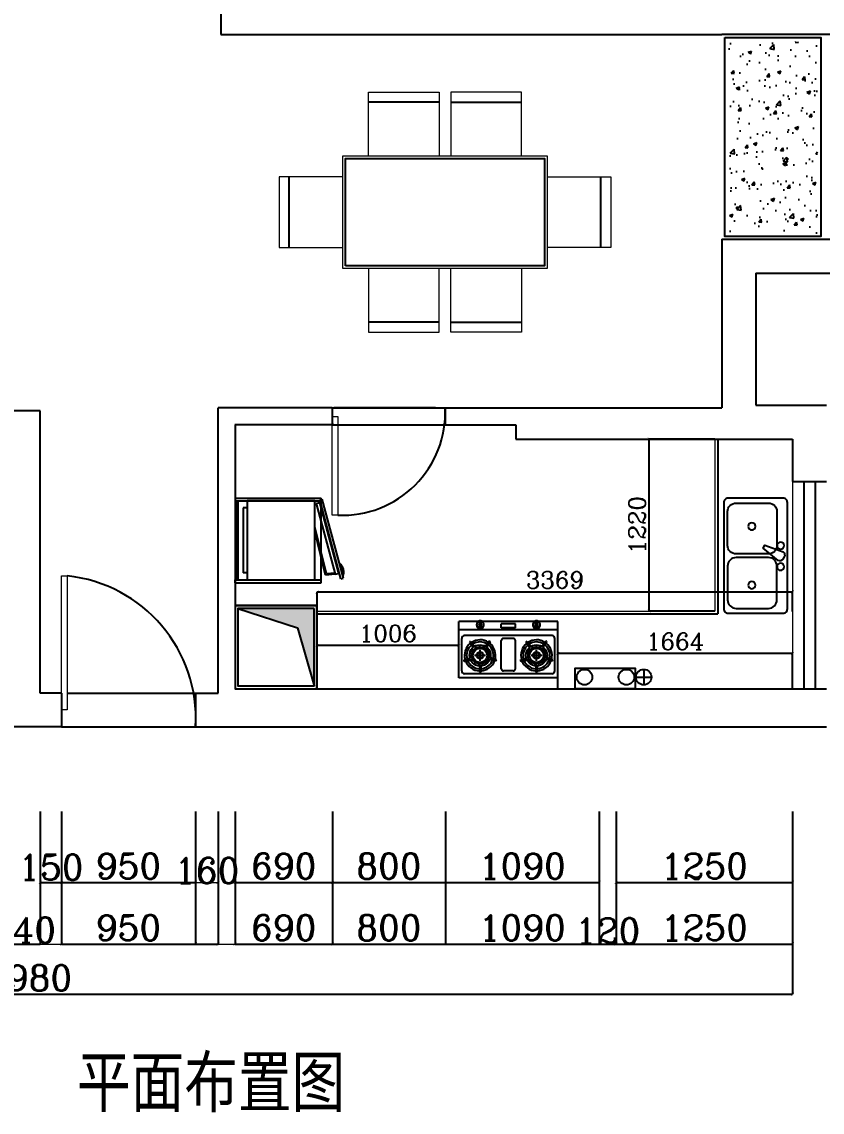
# Model space of a CAD drawing. Header units: millimetres. Extents: x 450898 to 739469, y -912654 to -458543.
# Drawn here: x 461339 to 467010, y -877103 to -869376 of the extents above; entities that cross this region are included whole.
import ezdxf

# ---------------------------------------------------------------- set-up
doc = ezdxf.new("R2010")
doc.units = ezdxf.units.MM
doc.header["$MEASUREMENT"] = 0
doc.header["$PDMODE"] = 3
doc.layers.get('0').update_dxf_attribs({"linetype": 'CONTINUOUS'})
doc.layers.get('DEFPOINTS').update_dxf_attribs({"linetype": 'CONTINUOUS'})
for name, color, linetype in [('TOP', 7, 'CONTINUOUS'), ('txt', 7, 'CONTINUOUS'), ('内轮廓', 7, 'CONTINUOUS'), ('墙线', 5, 'CONTINUOUS'), ('家俱外轮廓', 4, 'CONTINUOUS'), ('家具', 7, 'CONTINUOUS'), ('辅助线', 8, 'CONTINUOUS'), ('配景', 3, 'CONTINUOUS')]:
    doc.layers.add(name, color=color, linetype=linetype)
doc.layers.add('填充', color=250, linetype='CONTINUOUS', lineweight=25)
doc.layers.add('门窗', color=4, linetype='CONTINUOUS', lineweight=13)
doc.styles.get("Standard").update_dxf_attribs({"font": 'complex.shx', "bigfont": 'hzxy.shx'})
doc.dimstyles.new('LMDIM40', dxfattribs={"dimtxt": 80, "dimasz": 20, "dimexe": 0, "dimexo": 0, "dimgap": 25, "dimtad": 1, "dimdec": 0, "dimzin": 0, "dimdsep": 46, "dimtxsty": 'Standard', "dimblk1": 'DOT', "dimblk2": 'DOT', "dimsah": 1, "dimcen": 0, "dimclrd": 2, "dimclre": 2, "dimclrt": 2, "dimadec": 0, "dimazin": 0, "dimtfac": 1, "dimtdec": 0, "dimtmove": 2, "dimatfit": 3, "dimldrblk": 'DOT', "dimfxl": 0, "dimtolj": 1, "dimtzin": 0, "dimarcsym": 0})

# ---------------------------------------------------------------- blocks, each defined once
blk = doc.blocks.new('_ArchTick')
at = {"color": 0, "linetype": 'ByBlock', "const_width": 0.15}
blk.add_lwpolyline([(-0.5, -0.5), (0.5, 0.5)], dxfattribs=at)
blk = doc.blocks.new('*D448')
at = {"layer": 'DEFPOINTS', "color": 0}
for p in [(461470.2, -874971), (461620.2, -874971), (461620.2, -875474.2)]:
    blk.add_point(p, dxfattribs=at)
at = {"layer": '门窗', "color": 2, "lineweight": -2}
for p, q in [((461470.2, -874971), (461470.2, -875474.2)), ((461620.2, -874971), (461620.2, -875474.2)), ((461470.2, -875474.2), (461620.2, -875474.2))]:
    blk.add_line(p, q, dxfattribs=at)
at = {"layer": '门窗', "color": 2, "lineweight": -2, "xscale": 20, "yscale": 20, "zscale": 20, "rotation": 180}
blk.add_blockref('_ArchTick', (461470.2, -875474.2), dxfattribs=at)
at = {"layer": '门窗', "color": 2, "lineweight": -2, "xscale": 20, "yscale": 20, "zscale": 20}
blk.add_blockref('_ArchTick', (461620.2, -875474.2), dxfattribs=at)
at = {"layer": '门窗', "color": 2, "insert": (461545.2, -875367.3), "char_height": 180, "attachment_point": 5}
blk.add_mtext('\\A1;150', dxfattribs=at)
blk = doc.blocks.new('_DOT')
at = {"color": 0, "linetype": 'ByBlock'}
blk.add_line((-0.5, 0), (-1, 0), dxfattribs=at)
at = {"color": 0, "linetype": 'ByBlock', "const_width": 0.5}
blk.add_lwpolyline([(-0.25, 0, 1), (0.25, 0, 1)], format="xyb", close=True, dxfattribs=at)
blk = doc.blocks.new('DOT')
at = {"color": 0, "linetype": 'ByBlock'}
blk.add_line((-0.35, 0), (-1, 0), dxfattribs=at)
at = {"color": 0, "linetype": 'ByBlock', "const_width": 0.35}
blk.add_lwpolyline([(-0.175, 0, 1), (0.175, 0, 1)], format="xyb", close=True, dxfattribs=at)
blk = doc.blocks.new('*D449')
at = {"layer": 'DEFPOINTS', "color": 0}
for p in [(461620.2, -874971), (462570.2, -874971), (462570.2, -875474.2)]:
    blk.add_point(p, dxfattribs=at)
at = {"layer": '门窗', "color": 2, "lineweight": -2}
for p, q in [((461620.2, -874971), (461620.2, -875474.2)), ((462570.2, -874971), (462570.2, -875474.2)), ((461620.2, -875474.2), (462570.2, -875474.2))]:
    blk.add_line(p, q, dxfattribs=at)
at = {"layer": '门窗', "color": 2, "lineweight": -2, "xscale": 20, "yscale": 20, "zscale": 20, "rotation": 180}
blk.add_blockref('_ArchTick', (461620.2, -875474.2), dxfattribs=at)
at = {"layer": '门窗', "color": 2, "lineweight": -2, "xscale": 20, "yscale": 20, "zscale": 20}
blk.add_blockref('_ArchTick', (462570.2, -875474.2), dxfattribs=at)
at = {"layer": '门窗', "color": 2, "insert": (462095.2, -875359.2), "char_height": 180, "attachment_point": 5}
blk.add_mtext('\\A1;950', dxfattribs=at)
blk = doc.blocks.new('*D450')
at = {"layer": 'DEFPOINTS', "color": 0}
for p in [(462850.2, -874971), (463540.2, -874971), (463540.2, -875474.2)]:
    blk.add_point(p, dxfattribs=at)
at = {"layer": '门窗', "color": 2, "lineweight": -2}
for p, q in [((462850.2, -874971), (462850.2, -875474.2)), ((463540.2, -874971), (463540.2, -875474.2)), ((462850.2, -875474.2), (463540.2, -875474.2))]:
    blk.add_line(p, q, dxfattribs=at)
at = {"layer": '门窗', "color": 2, "lineweight": -2, "xscale": 20, "yscale": 20, "zscale": 20, "rotation": 180}
blk.add_blockref('_ArchTick', (462850.2, -875474.2), dxfattribs=at)
at = {"layer": '门窗', "color": 2, "lineweight": -2, "xscale": 20, "yscale": 20, "zscale": 20}
blk.add_blockref('_ArchTick', (463540.2, -875474.2), dxfattribs=at)
at = {"layer": '门窗', "color": 2, "insert": (463195.2, -875359.2), "char_height": 180, "attachment_point": 5}
blk.add_mtext('\\A1;690', dxfattribs=at)
blk = doc.blocks.new('*D451')
at = {"layer": 'DEFPOINTS', "color": 0}
for p in [(463540.2, -874971), (464340.2, -874971), (464340.2, -875474.2)]:
    blk.add_point(p, dxfattribs=at)
at = {"layer": '门窗', "color": 2, "lineweight": -2}
for p, q in [((463540.2, -874971), (463540.2, -875474.2)), ((464340.2, -874971), (464340.2, -875474.2)), ((463540.2, -875474.2), (464340.2, -875474.2))]:
    blk.add_line(p, q, dxfattribs=at)
at = {"layer": '门窗', "color": 2, "lineweight": -2, "xscale": 20, "yscale": 20, "zscale": 20, "rotation": 180}
blk.add_blockref('_ArchTick', (463540.2, -875474.2), dxfattribs=at)
at = {"layer": '门窗', "color": 2, "lineweight": -2, "xscale": 20, "yscale": 20, "zscale": 20}
blk.add_blockref('_ArchTick', (464340.2, -875474.2), dxfattribs=at)
at = {"layer": '门窗', "color": 2, "insert": (463940.2, -875359.2), "char_height": 180, "attachment_point": 5}
blk.add_mtext('\\A1;800', dxfattribs=at)
blk = doc.blocks.new('*D452')
at = {"layer": 'DEFPOINTS', "color": 0}
for p in [(464340.2, -874971), (465430.2, -874971), (465430.2, -875474.2)]:
    blk.add_point(p, dxfattribs=at)
at = {"layer": '门窗', "color": 2, "lineweight": -2}
for p, q in [((464340.2, -874971), (464340.2, -875474.2)), ((465430.2, -874971), (465430.2, -875474.2)), ((464340.2, -875474.2), (465430.2, -875474.2))]:
    blk.add_line(p, q, dxfattribs=at)
at = {"layer": '门窗', "color": 2, "lineweight": -2, "xscale": 20, "yscale": 20, "zscale": 20, "rotation": 180}
blk.add_blockref('_ArchTick', (464340.2, -875474.2), dxfattribs=at)
at = {"layer": '门窗', "color": 2, "lineweight": -2, "xscale": 20, "yscale": 20, "zscale": 20}
blk.add_blockref('_ArchTick', (465430.2, -875474.2), dxfattribs=at)
at = {"layer": '门窗', "color": 2, "insert": (464885.2, -875359.2), "char_height": 180, "attachment_point": 5}
blk.add_mtext('\\A1;1090', dxfattribs=at)
blk = doc.blocks.new('*D453')
at = {"layer": 'DEFPOINTS', "color": 0}
for p in [(465550.2, -874971), (466800.2, -874971), (466800.2, -875474.2)]:
    blk.add_point(p, dxfattribs=at)
at = {"layer": '门窗', "color": 2, "lineweight": -2}
for p, q in [((465550.2, -874971), (465550.2, -875474.2)), ((466800.2, -874971), (466800.2, -875474.2)), ((465550.2, -875474.2), (466800.2, -875474.2))]:
    blk.add_line(p, q, dxfattribs=at)
at = {"layer": '门窗', "color": 2, "lineweight": -2, "xscale": 20, "yscale": 20, "zscale": 20, "rotation": 180}
blk.add_blockref('_ArchTick', (465550.2, -875474.2), dxfattribs=at)
at = {"layer": '门窗', "color": 2, "lineweight": -2, "xscale": 20, "yscale": 20, "zscale": 20}
blk.add_blockref('_ArchTick', (466800.2, -875474.2), dxfattribs=at)
at = {"layer": '门窗', "color": 2, "insert": (466175.2, -875359.2), "char_height": 180, "attachment_point": 5}
blk.add_mtext('\\A1;1250', dxfattribs=at)
blk = doc.blocks.new('*D457')
at = {"layer": 'DEFPOINTS', "color": 0}
for p in [(461230.2, -874971), (461470.2, -874971), (461470.2, -875911.2)]:
    blk.add_point(p, dxfattribs=at)
at = {"layer": '门窗', "color": 2, "lineweight": -2}
for p, q in [((461230.2, -874971), (461230.2, -875911.2)), ((461470.2, -874971), (461470.2, -875911.2)), ((461230.2, -875911.2), (461470.2, -875911.2))]:
    blk.add_line(p, q, dxfattribs=at)
at = {"layer": '门窗', "color": 2, "lineweight": -2, "xscale": 20, "yscale": 20, "zscale": 20, "rotation": 180}
blk.add_blockref('_ArchTick', (461230.2, -875911.2), dxfattribs=at)
at = {"layer": '门窗', "color": 2, "lineweight": -2, "xscale": 20, "yscale": 20, "zscale": 20}
blk.add_blockref('_ArchTick', (461470.2, -875911.2), dxfattribs=at)
at = {"layer": '门窗', "color": 2, "insert": (461350.2, -875812.4), "char_height": 180, "attachment_point": 5}
blk.add_mtext('\\A1;240', dxfattribs=at)
blk = doc.blocks.new('*D458')
at = {"layer": 'DEFPOINTS', "color": 0}
for p in [(461620.2, -874971), (462570.2, -874971), (462570.2, -875911.2)]:
    blk.add_point(p, dxfattribs=at)
at = {"layer": '门窗', "color": 2, "lineweight": -2}
for p, q in [((461620.2, -874971), (461620.2, -875911.2)), ((462570.2, -874971), (462570.2, -875911.2)), ((461620.2, -875911.2), (462570.2, -875911.2))]:
    blk.add_line(p, q, dxfattribs=at)
at = {"layer": '门窗', "color": 2, "lineweight": -2, "xscale": 20, "yscale": 20, "zscale": 20, "rotation": 180}
blk.add_blockref('_ArchTick', (461620.2, -875911.2), dxfattribs=at)
at = {"layer": '门窗', "color": 2, "lineweight": -2, "xscale": 20, "yscale": 20, "zscale": 20}
blk.add_blockref('_ArchTick', (462570.2, -875911.2), dxfattribs=at)
at = {"layer": '门窗', "color": 2, "insert": (462095.2, -875796.2), "char_height": 180, "attachment_point": 5}
blk.add_mtext('\\A1;950', dxfattribs=at)
blk = doc.blocks.new('*D459')
at = {"layer": 'DEFPOINTS', "color": 0}
for p in [(462570.2, -874971), (462730.2, -874971), (462730.2, -875911.2)]:
    blk.add_point(p, dxfattribs=at)
at = {"layer": '门窗', "color": 2, "lineweight": -2}
for p, q in [((462570.2, -874971), (462570.2, -875911.2)), ((462730.2, -874971), (462730.2, -875911.2)), ((462570.2, -875911.2), (462730.2, -875911.2))]:
    blk.add_line(p, q, dxfattribs=at)
at = {"layer": '门窗', "color": 2, "lineweight": -2, "xscale": 20, "yscale": 20, "zscale": 20, "rotation": 180}
blk.add_blockref('_ArchTick', (462570.2, -875911.2), dxfattribs=at)
at = {"layer": '门窗', "color": 2, "lineweight": -2, "xscale": 20, "yscale": 20, "zscale": 20}
blk.add_blockref('_ArchTick', (462730.2, -875911.2), dxfattribs=at)
at = {"layer": '门窗', "color": 2, "insert": (462650.2, -875391.2), "char_height": 180, "attachment_point": 5}
blk.add_mtext('\\A1;160', dxfattribs=at)
blk = doc.blocks.new('*D460')
at = {"layer": 'DEFPOINTS', "color": 0}
for p in [(462850.2, -874971), (463540.2, -874971), (463540.2, -875911.2)]:
    blk.add_point(p, dxfattribs=at)
at = {"layer": '门窗', "color": 2, "lineweight": -2}
for p, q in [((462850.2, -874971), (462850.2, -875911.2)), ((463540.2, -874971), (463540.2, -875911.2)), ((462850.2, -875911.2), (463540.2, -875911.2))]:
    blk.add_line(p, q, dxfattribs=at)
at = {"layer": '门窗', "color": 2, "lineweight": -2, "xscale": 20, "yscale": 20, "zscale": 20, "rotation": 180}
blk.add_blockref('_ArchTick', (462850.2, -875911.2), dxfattribs=at)
at = {"layer": '门窗', "color": 2, "lineweight": -2, "xscale": 20, "yscale": 20, "zscale": 20}
blk.add_blockref('_ArchTick', (463540.2, -875911.2), dxfattribs=at)
at = {"layer": '门窗', "color": 2, "insert": (463195.2, -875796.2), "char_height": 180, "attachment_point": 5}
blk.add_mtext('\\A1;690', dxfattribs=at)
blk = doc.blocks.new('*D461')
at = {"layer": 'DEFPOINTS', "color": 0}
for p in [(463540.2, -874971), (464340.2, -874971), (464340.2, -875911.2)]:
    blk.add_point(p, dxfattribs=at)
at = {"layer": '门窗', "color": 2, "lineweight": -2}
for p, q in [((463540.2, -874971), (463540.2, -875911.2)), ((464340.2, -874971), (464340.2, -875911.2)), ((463540.2, -875911.2), (464340.2, -875911.2))]:
    blk.add_line(p, q, dxfattribs=at)
at = {"layer": '门窗', "color": 2, "lineweight": -2, "xscale": 20, "yscale": 20, "zscale": 20, "rotation": 180}
blk.add_blockref('_ArchTick', (463540.2, -875911.2), dxfattribs=at)
at = {"layer": '门窗', "color": 2, "lineweight": -2, "xscale": 20, "yscale": 20, "zscale": 20}
blk.add_blockref('_ArchTick', (464340.2, -875911.2), dxfattribs=at)
at = {"layer": '门窗', "color": 2, "insert": (463940.2, -875796.2), "char_height": 180, "attachment_point": 5}
blk.add_mtext('\\A1;800', dxfattribs=at)
blk = doc.blocks.new('*D462')
at = {"layer": 'DEFPOINTS', "color": 0}
for p in [(464340.2, -874971), (465430.2, -874971), (465430.2, -875911.2)]:
    blk.add_point(p, dxfattribs=at)
at = {"layer": '门窗', "color": 2, "lineweight": -2}
for p, q in [((464340.2, -874971), (464340.2, -875911.2)), ((465430.2, -874971), (465430.2, -875911.2)), ((464340.2, -875911.2), (465430.2, -875911.2))]:
    blk.add_line(p, q, dxfattribs=at)
at = {"layer": '门窗', "color": 2, "lineweight": -2, "xscale": 20, "yscale": 20, "zscale": 20, "rotation": 180}
blk.add_blockref('_ArchTick', (464340.2, -875911.2), dxfattribs=at)
at = {"layer": '门窗', "color": 2, "lineweight": -2, "xscale": 20, "yscale": 20, "zscale": 20}
blk.add_blockref('_ArchTick', (465430.2, -875911.2), dxfattribs=at)
at = {"layer": '门窗', "color": 2, "insert": (464885.2, -875796.2), "char_height": 180, "attachment_point": 5}
blk.add_mtext('\\A1;1090', dxfattribs=at)
blk = doc.blocks.new('*D463')
at = {"layer": 'DEFPOINTS', "color": 0}
for p in [(465430.2, -874971), (465550.2, -874971), (465550.2, -875911.2)]:
    blk.add_point(p, dxfattribs=at)
at = {"layer": '门窗', "color": 2, "lineweight": -2}
for p, q in [((465430.2, -874971), (465430.2, -875911.2)), ((465550.2, -874971), (465550.2, -875911.2)), ((465430.2, -875911.2), (465550.2, -875911.2))]:
    blk.add_line(p, q, dxfattribs=at)
at = {"layer": '门窗', "color": 2, "lineweight": -2, "xscale": 20, "yscale": 20, "zscale": 20, "rotation": 180}
blk.add_blockref('_ArchTick', (465430.2, -875911.2), dxfattribs=at)
at = {"layer": '门窗', "color": 2, "lineweight": -2, "xscale": 20, "yscale": 20, "zscale": 20}
blk.add_blockref('_ArchTick', (465550.2, -875911.2), dxfattribs=at)
at = {"layer": '门窗', "color": 2, "insert": (465490.2, -875818.7), "char_height": 180, "attachment_point": 5}
blk.add_mtext('\\A1;120', dxfattribs=at)
blk = doc.blocks.new('*D464')
at = {"layer": 'DEFPOINTS', "color": 0}
for p in [(465550.2, -874971), (466800.2, -874971), (466800.2, -875911.2)]:
    blk.add_point(p, dxfattribs=at)
at = {"layer": '门窗', "color": 2, "lineweight": -2}
for p, q in [((465550.2, -874971), (465550.2, -875911.2)), ((466800.2, -874971), (466800.2, -875911.2)), ((465550.2, -875911.2), (466800.2, -875911.2))]:
    blk.add_line(p, q, dxfattribs=at)
at = {"layer": '门窗', "color": 2, "lineweight": -2, "xscale": 20, "yscale": 20, "zscale": 20, "rotation": 180}
blk.add_blockref('_ArchTick', (465550.2, -875911.2), dxfattribs=at)
at = {"layer": '门窗', "color": 2, "lineweight": -2, "xscale": 20, "yscale": 20, "zscale": 20}
blk.add_blockref('_ArchTick', (466800.2, -875911.2), dxfattribs=at)
at = {"layer": '门窗', "color": 2, "insert": (466175.2, -875796.2), "char_height": 180, "attachment_point": 5}
blk.add_mtext('\\A1;1250', dxfattribs=at)
blk = doc.blocks.new('*D465')
at = {"layer": 'DEFPOINTS', "color": 0}
for p in [(455820.2, -874971), (466800.2, -874971), (466800.2, -876266.7)]:
    blk.add_point(p, dxfattribs=at)
at = {"layer": '门窗', "color": 2, "lineweight": -2}
for p, q in [((455820.2, -874971), (455820.2, -876266.7)), ((466800.2, -874971), (466800.2, -876266.7)), ((455820.2, -876266.7), (466800.2, -876266.7))]:
    blk.add_line(p, q, dxfattribs=at)
at = {"layer": '门窗', "color": 2, "lineweight": -2, "xscale": 20, "yscale": 20, "zscale": 20, "rotation": 180}
blk.add_blockref('_ArchTick', (455820.2, -876266.7), dxfattribs=at)
at = {"layer": '门窗', "color": 2, "lineweight": -2, "xscale": 20, "yscale": 20, "zscale": 20}
blk.add_blockref('_ArchTick', (466800.2, -876266.7), dxfattribs=at)
at = {"layer": '门窗', "color": 2, "insert": (461310.2, -876151.7), "char_height": 180, "attachment_point": 5}
blk.add_mtext('\\A1;10980', dxfattribs=at)
blk = doc.blocks.new('A$C7120728E')
at = {"color": 4}
for p, q in [((0, 405.3), (700, 405.3)), ((0, 405.3), (0, 5.3)), ((700, 405.3), (700, 5.3)), ((20, 355.3), (20, 125.3)), ((40, 375.3), (660, 375.3)), ((130.6, 317.8), (134.5, 303.3)), ((145, 320.2), (145, 365.2)), ((155, 320.2), (155, 365.2)), ((161.7, 319.4), (159.4, 304.6)), ((300, 340.3), (300, 140.3)), ((315, 355.3), (385, 355.3)), ((400, 340.3), (400, 140.3)), ((530.6, 317.8), (534.5, 303.3)), ((545, 320.2), (545, 365.2)), ((555, 320.2), (555, 365.2)), ((561.7, 319.4), (559.4, 304.6)), ((680, 355.3), (680, 125.3)), ((34.1, 276.7), (77.1, 263.1)), ((37.1, 286.3), (80.2, 272.7)), ((75.1, 249.3), (90.1, 248.5)), ((83.2, 279.4), (96.5, 272.6)), ((102.8, 303.6), (112.2, 292)), ((110.4, 245.3), (187.9, 245.3)), ((150, 284.9), (150, 205.7)), ((190.8, 308.2), (182.7, 295.7)), ((212.9, 286.2), (200.3, 278)), ((224.1, 257.1), (209.3, 254.7)), ((262.2, 288.1), (219.4, 273.8)), ((265.4, 278.6), (222.6, 264.3)), ((434.1, 276.7), (477.1, 263.1)), ((437.1, 286.3), (480.2, 272.7)), ((475.1, 249.3), (490.1, 248.5)), ((483.2, 279.4), (496.5, 272.6)), ((502.8, 303.6), (512.2, 292)), ((511.2, 245.3), (588.8, 245.3)), ((550, 284.9), (550, 205.7)), ((590.8, 308.2), (582.7, 295.7)), ((612.9, 286.2), (600.3, 278)), ((624.1, 257.1), (609.3, 254.7)), ((662.2, 288.1), (619.4, 273.8)), ((665.4, 278.6), (622.6, 264.3)), ((76.2, 150.6), (102.4, 187.4)), ((80, 218.5), (94, 223.8)), ((84.3, 144.8), (110.6, 181.5)), ((97, 192.3), (107.6, 202.9)), ((123.1, 175.3), (128.5, 189.3)), ((153.9, 170.4), (153.1, 185.4)), ((184, 178.5), (177.2, 191.9)), ((217.3, 145.9), (190.4, 182.2)), ((208.3, 198.1), (196.6, 207.6)), ((225.3, 151.8), (198.5, 188.1)), ((222.4, 225.9), (208, 229.8)), ((476.2, 150.6), (502.4, 187.4)), ((480, 218.5), (494, 223.8)), ((484.3, 144.8), (510.6, 181.5)), ((497, 192.3), (507.6, 202.9)), ((523.1, 175.3), (528.5, 189.3)), ((553.9, 170.4), (553.1, 185.4)), ((584, 178.5), (577.2, 191.9)), ((617.3, 145.9), (590.4, 182.2)), ((608.3, 198.1), (596.6, 207.6)), ((625.3, 151.8), (598.5, 188.1)), ((622.4, 225.9), (608, 229.8)), ((40, 105.3), (660, 105.3)), ((315, 125.3), (385, 125.3)), ((0, 65.3), (700, 65.3)), ((0, 5.3), (134.1, 5.3)), ((144, 43), (144, 0.7)), ((144, 43), (156, 43)), ((156, 43), (156, 0.8)), ((165.5, 5.3), (532.7, 5.3)), ((300, 50.9), (400, 50.9)), ((300, 50.9), (300, 20.9)), ((300, 20.9), (400, 20.9)), ((400, 50.9), (400, 20.9)), ((542.6, 43), (542.6, 0.7)), ((542.6, 43), (554.6, 43)), ((554.6, 43), (554.6, 0.8)), ((564, 5.3), (700, 5.3))]:
    blk.add_line(p, q, dxfattribs=at)
for points in [[(175.3, 28.8, 0.030738), (175.5, 32, 0.098491), (173.5, 41.8, 0.098491), (167.9, 50.2, 0.098491), (159.6, 55.7, 0.098491), (149.8, 57.7, 0.098491), (140, 55.7, 0.098491), (131.6, 50.2, 0.098491), (126, 41.8, 0.098491), (124.1, 32, 0.098491)], [(124.1, 32, 0.030738), (124.3, 28.8, 0.098491)], [(573.9, 28.8, 0.030738), (574, 32, 0.098491), (572.1, 41.8, 0.098491), (566.5, 50.2, 0.098491), (558.2, 55.7, 0.098491), (548.4, 57.7, 0.098491), (538.5, 55.7, 0.098491), (530.2, 50.2, 0.098491), (524.6, 41.8, 0.098491), (522.7, 32, 0.098491)], [(522.7, 32, 0.030738), (522.9, 28.8, 0.098491)]]:
    blk.add_lwpolyline(points, format="xyb", dxfattribs=at)
for points in [[(124.1, 25.7, 0.098491), (126, 15.9, 0.098491), (131.6, 7.5, 0.098491), (140, 2, 0.098491), (149.8, 0, 0.098491), (159.6, 2, 0.098491), (167.9, 7.5, 0.098491), (173.5, 15.9, 0.098491), (175.5, 25.7, 0.098491), (173.5, 35.5, 0.098491), (167.9, 43.9, 0.098491), (159.6, 49.4, 0.098491), (149.8, 51.4, 0.098491), (140, 49.4, 0.098491), (131.6, 43.9, 0.098491), (126, 35.5, 0.098491)], [(522.7, 25.7, 0.098491), (524.6, 15.9, 0.098491), (530.2, 7.5, 0.098491), (538.5, 2, 0.098491), (548.4, 0, 0.098491), (558.2, 2, 0.098491), (566.5, 7.5, 0.098491), (572.1, 15.9, 0.098491), (574, 25.7, 0.098491), (572.1, 35.5, 0.098491), (566.5, 43.9, 0.098491), (558.2, 49.4, 0.098491), (548.4, 51.4, 0.098491), (538.5, 49.4, 0.098491), (530.2, 43.9, 0.098491), (524.6, 35.5, 0.098491)]]:
    blk.add_lwpolyline(points, format="xyb", close=True, dxfattribs=at)
for centre, radius in [((150, 245.3), 75), ((550, 245.3), 75), ((150, 245.3), 60), ((150, 245.3), 50), ((150, 245.3), 25), ((150, 245.3), 20), ((550, 245.3), 60), ((550, 245.3), 50), ((550, 245.3), 25), ((550, 245.3), 20)]:
    blk.add_circle(centre, radius, dxfattribs=at)
for centre, radius, start, end in [((40, 355.3), 20, 90, 180), ((150, 245.3), 110, 92.60525, 159.85198), ((150, 245.3), 95, 93.01696, 159.44027), ((150, 245.3), 120, 87.61198, 92.38802), ((150, 245.3), 110, 21.06248, 87.39475), ((150, 245.3), 95, 21.47419, 86.98304), ((315, 340.3), 15, 90, 180), ((385, 340.3), 15, 0, 90), ((550, 245.3), 110, 92.60525, 159.85198), ((550, 245.3), 95, 93.01696, 159.44027), ((550, 245.3), 120, 87.61198, 92.38802), ((550, 245.3), 110, 21.06248, 87.39475), ((550, 245.3), 95, 21.47419, 86.98304), ((660, 355.3), 20, 0, 90), ((150, 245.3), 120, 160.06921, 164.84524), ((150, 245.3), 110, 165.06248, 231.85198), ((150, 245.3), 95, 165.47419, 231.44027), ((150, 245.3), 95, 309.47419, 15.44027), ((150, 245.3), 110, 309.06248, 15.85198), ((150, 245.3), 120, 16.06921, 20.84524), ((550, 245.3), 120, 160.06921, 164.84524), ((550, 245.3), 110, 165.06248, 231.85198), ((550, 245.3), 95, 165.47419, 231.44027), ((550, 245.3), 95, 309.47419, 15.44027), ((550, 245.3), 110, 309.06248, 15.85198), ((550, 245.3), 120, 16.06921, 20.84524), ((150, 245.3), 95, 237.47419, 303.44027), ((550, 245.3), 95, 237.47419, 303.44027), ((40, 125.3), 20, 180, 270), ((150, 245.3), 120, 232.06921, 236.84524), ((150, 245.3), 110, 237.06248, 303.85198), ((150, 245.3), 120, 304.06921, 308.84524), ((315, 140.3), 15, 180, 270), ((385, 140.3), 15, 270, 0), ((550, 245.3), 120, 232.06921, 236.84524), ((550, 245.3), 110, 237.06248, 303.85198), ((550, 245.3), 120, 304.06921, 308.84524), ((660, 125.3), 20, 270, 0), ((149.6, 27.5), 9.75, 124.91481, 235.08519), ((149.6, 27.5), 9.75, 311.22295, 48.77705), ((548.2, 27.5), 9.75, 124.91481, 235.08519), ((548.2, 27.5), 9.75, 311.22295, 48.77705)]:
    blk.add_arc(centre, radius, start, end, dxfattribs=at)
blk = doc.blocks.new('sc')
at = {"layer": '内轮廓'}
for points in [[(15855.2, 474.4), (16095.2, 474.4, -0.414214), (16155.2, 414.4), (16155.2, 184.4, -0.414214), (16095.2, 124.4), (15855.2, 124.4, -0.414214), (15795.2, 184.4), (15795.2, 414.4, -0.414214)], [(16161.3, 526.2), (16144, 516.2, 0.414214), (16134.8, 482.1), (16221.8, 376.4), (16243.5, 388.9), (16195.5, 517.1, 0.414214)], [(16481.2, 474.4), (16241.2, 474.4, 0.414214), (16181.2, 414.4), (16181.2, 184.4, 0.414214), (16241.2, 124.4), (16481.2, 124.4, 0.414214), (16541.2, 184.4), (16541.2, 414.4, 0.414214)]]:
    blk.add_lwpolyline(points, format="xyb", close=True, dxfattribs=at)
for centre in [(16090.1, 499.6), (16240.1, 499.6)]:
    blk.add_circle(centre, 25, dxfattribs=at)
at = {"layer": '填充'}
for centre in [(15960.1, 296.1), (16376.3, 296.1)]:
    blk.add_circle(centre, 25.4, dxfattribs=at)
at = {"layer": '家俱外轮廓'}
blk.add_lwpolyline([(15790.7, 548.2), (16545.7, 548.2, -0.414214), (16575.7, 518.2), (16575.7, 128.2, -0.414214), (16545.7, 98.2), (15790.7, 98.2, -0.414214), (15760.7, 128.2), (15760.7, 518.2, -0.414214)], format="xyb", close=True, dxfattribs=at)
blk = doc.blocks.new('bx2')
at = {"layer": '内轮廓'}
for p, q in [((16384.2, 2899.4), (16384.2, 2339.4)), ((16451, 2899.9), (16451, 2339.9)), ((16929.8, 2339.9), (16929.8, 2899.9)), ((16939.5, 2881.4), (16963.6, 2887.9)), ((16939.5, 2881.4), (17074.1, 2379.1)), ((16963.6, 2887.9), (17098.2, 2385.6)), ((17106.9, 2447.8), (17104.4, 2456.8)), ((17074.1, 2379.1), (17098.2, 2385.6)), ((17129.3, 2364.1), (17126.9, 2373.1))]:
    blk.add_line(p, q, dxfattribs=at)
for radius, start, end in [(83.4, 339.87563, 50.12437), (78.4, 345.46438, 44.53562)]:
    blk.add_arc((17051, 2392.8), radius, start, end, dxfattribs=at)
at = {"layer": '填充', "ltscale": 20}
for p, q in [((16451, 2849.9), (16420.7, 2849.9)), ((16420.7, 2849.9), (16420.7, 2389.9)), ((17012, 2382.9), (16929.8, 2714.4)), ((17004.2, 2373.4), (16930.8, 2675.2)), ((16451, 2389.9), (16420.7, 2389.9)), ((17074.2, 2378.6), (17004.2, 2373.4)), ((17072.5, 2386.6), (17012, 2382.9))]:
    blk.add_line(p, q, dxfattribs=at)
at = {"layer": '家俱外轮廓'}
for p, q in [((16364.2, 2919.4), (16364.2, 2899.4)), ((16364.2, 2919.4), (16974.2, 2919.4)), ((16364.2, 2899.4), (16974.2, 2899.4)), ((16374.2, 2899.4), (16374.2, 2339.4)), ((16929.8, 2899.9), (16451, 2899.9)), ((16964.7, 2907.3), (16979.2, 2911.2)), ((17114.8, 2347.1), (16964.7, 2907.3)), ((16974.2, 2319.4), (16974.2, 2919.4)), ((16979.2, 2911.2), (17129.3, 2351)), ((16364.2, 2319.4), (16364.2, 2339.4)), ((16364.2, 2339.4), (16974.2, 2339.4)), ((16364.2, 2319.4), (16974.2, 2319.4)), ((16451, 2339.9), (16929.8, 2339.9)), ((16458.5, 2339.9), (16942.3, 2339.9)), ((17114.8, 2347.1), (17129.3, 2351))]:
    blk.add_line(p, q, dxfattribs=at)
blk = doc.blocks.new('A$C2C66442C')
at = {"layer": '家具', "color": 250}
for p, q in [((1134.1, 1629.2), (634.1, 1629.2)), ((1215.9, 1629.2), (1715.9, 1629.2)), ((70.8, 600), (70.8, 1100)), ((2279.2, 600), (2279.2, 1100)), ((1134.1, 70.8), (634.1, 70.8)), ((1215.9, 70.8), (1715.9, 70.8))]:
    blk.add_line(p, q, dxfattribs=at)
blk.add_lwpolyline([(470, 470), (470, 1230), (1880, 1230), (1880, 470)], close=True, dxfattribs=at)
at = {"layer": '门窗'}
for p, q in [((634.1, 1250), (634.1, 1700)), ((634.1, 1700), (1134.1, 1700)), ((1134.1, 1700), (1134.1, 1250)), ((1715.9, 1700), (1215.9, 1700)), ((1215.9, 1700), (1215.9, 1250)), ((1715.9, 1250), (1715.9, 1700)), ((450, 450), (450, 1250)), ((450, 1250), (1900, 1250)), ((1215.9, 1250), (1715.9, 1250)), ((1900, 1250), (1900, 450)), ((450, 1100), (0, 1100)), ((0, 1100), (0, 600)), ((1900, 1100), (2350, 1100)), ((2350, 1100), (2350, 600)), ((0, 600), (450, 600)), ((2350, 600), (1900, 600)), ((1900, 450), (450, 450)), ((634.1, 450), (634.1, 0)), ((1134.1, 0), (1134.1, 450)), ((1215.9, 0), (1215.9, 450)), ((1715.9, 450), (1715.9, 0)), ((634.1, 0), (1134.1, 0)), ((1715.9, 0), (1215.9, 0))]:
    blk.add_line(p, q, dxfattribs=at)
blk = doc.blocks.new('*D672')
at = {"layer": 'DEFPOINTS', "color": 2, "lineweight": -2}
for p, q in [((463431.7, -873555.6), (463431.7, -873416.6)), ((463431.7, -873416.6), (466800.7, -873416.6)), ((466800.7, -873555.6), (466800.7, -873416.6))]:
    blk.add_line(p, q, dxfattribs=at)
at = {"layer": 'DEFPOINTS', "color": 0}
for p in [(466800.7, -873416.6), (463431.7, -873555.6), (466800.7, -873555.6)]:
    blk.add_point(p, dxfattribs=at)
at = {"layer": 'DEFPOINTS', "color": 2, "lineweight": -2, "xscale": 20, "yscale": 20, "zscale": 20, "rotation": 180}
blk.add_blockref('_ArchTick', (463431.7, -873416.6), dxfattribs=at)
at = {"layer": 'DEFPOINTS', "color": 2, "lineweight": -2, "xscale": 20, "yscale": 20, "zscale": 20}
blk.add_blockref('_ArchTick', (466800.7, -873416.6), dxfattribs=at)
at = {"layer": 'DEFPOINTS', "color": 2, "insert": (465116.2, -873331.6), "char_height": 120, "attachment_point": 5}
blk.add_mtext('\\A1;3369', dxfattribs=at)
blk = doc.blocks.new('*D673')
at = {"layer": 'DEFPOINTS', "color": 2, "lineweight": -2}
for p, q in [((466250.2, -872332.5), (465784.2, -872332.5)), ((465784.2, -873552.5), (465784.2, -872332.5)), ((466250.2, -873552.5), (465784.2, -873552.5))]:
    blk.add_line(p, q, dxfattribs=at)
at = {"layer": 'DEFPOINTS', "color": 0}
for p in [(465784.2, -872332.5), (466250.2, -872332.5), (466250.2, -873552.5)]:
    blk.add_point(p, dxfattribs=at)
at = {"layer": 'DEFPOINTS', "color": 2, "lineweight": -2, "xscale": 20, "yscale": 20, "zscale": 20}
for p, rotation in [((465784.2, -872332.5), 90), ((465784.2, -873552.5), 270)]:
    blk.add_blockref('_ArchTick', p, dxfattribs=dict(at, rotation=rotation))
at = {"layer": 'DEFPOINTS', "color": 2, "insert": (465699.2, -872942.5), "char_height": 120, "attachment_point": 5, "rotation": 90}
blk.add_mtext('\\A1;1220', dxfattribs=at)
blk = doc.blocks.new('*D674')
at = {"layer": 'DEFPOINTS', "color": 2, "lineweight": -2}
for p, q in [((465136.1, -874102.5), (465136.1, -873851.6)), ((466800.2, -873851.6), (465136.1, -873851.6)), ((466800.2, -874102.5), (466800.2, -873851.6))]:
    blk.add_line(p, q, dxfattribs=at)
at = {"layer": 'DEFPOINTS', "color": 0}
for p in [(465136.1, -873851.6), (465136.1, -874102.5), (466800.2, -874102.5)]:
    blk.add_point(p, dxfattribs=at)
at = {"layer": 'DEFPOINTS', "color": 2, "lineweight": -2, "xscale": 20, "yscale": 20, "zscale": 20, "rotation": 180}
blk.add_blockref('_ArchTick', (465136.1, -873851.6), dxfattribs=at)
at = {"layer": 'DEFPOINTS', "color": 2, "lineweight": -2, "xscale": 20, "yscale": 20, "zscale": 20}
blk.add_blockref('_ArchTick', (466800.2, -873851.6), dxfattribs=at)
at = {"layer": 'DEFPOINTS', "color": 2, "insert": (465968.2, -873766.6), "char_height": 120, "attachment_point": 5}
blk.add_mtext('\\A1;1664', dxfattribs=at)
blk = doc.blocks.new('*D675')
at = {"layer": 'DEFPOINTS', "color": 2, "lineweight": -2}
for p, q in [((463430.2, -874025.7), (463430.2, -873795.6)), ((464436.1, -873795.6), (463430.2, -873795.6)), ((464436.1, -874025.7), (464436.1, -873795.6))]:
    blk.add_line(p, q, dxfattribs=at)
at = {"layer": 'DEFPOINTS', "color": 0}
for p in [(463430.2, -873795.6), (463430.2, -874025.7), (464436.1, -874025.7)]:
    blk.add_point(p, dxfattribs=at)
at = {"layer": 'DEFPOINTS', "color": 2, "lineweight": -2, "xscale": 20, "yscale": 20, "zscale": 20, "rotation": 180}
blk.add_blockref('_ArchTick', (463430.2, -873795.6), dxfattribs=at)
at = {"layer": 'DEFPOINTS', "color": 2, "lineweight": -2, "xscale": 20, "yscale": 20, "zscale": 20}
blk.add_blockref('_ArchTick', (464436.1, -873795.6), dxfattribs=at)
at = {"layer": 'DEFPOINTS', "color": 2, "insert": (463933.2, -873710.6), "char_height": 120, "attachment_point": 5}
blk.add_mtext('\\A1;1006', dxfattribs=at)

msp = doc.modelspace()

# ---------------------------------------------------------------- hatches: boundary and pattern name
at = {"layer": 'DEFPOINTS'}
h = msp.add_hatch(dxfattribs=at)
h.set_pattern_fill('AR-CONC', color=251, scale=35, style=0)
h.set_pattern_definition([(50, (307155.8, -381548.4), (251.04106, -21.96325), [26.25, -288.75]), (355, (307155.8, -381548.4), (-48.56297, 263.26725), [21, -231]), (100.4514, (307176.72, -381550.23), (202.47828, 241.30384), [22.30907, -245.39974]), (46.1842, (307155.8, -381478.4), (373.53437, -57.93166), [39.375, -433.125]), (96.6356, (307186.93, -381483.23), (327.13195, 340.94125), [33.4636, -368.09955]), (351.1842, (307155.8, -381478.4), (327.13168, 340.9415), [31.5, -346.5]), (21, (307190.8, -381495.9), (208.91747, -140.91661), [26.25, -288.75]), (326, (307190.8, -381495.9), (85.16037, 253.80252), [21, -231]), (71.4514, (307208.21, -381507.64), (294.07792, 112.88567), [22.30907, -245.39974]), (37.5, (307155.8, -381548.4), (4.25595, 116.512849), [0, -228.2, 0, -234.5, 0, -231.875]), (7.5, (307155.8, -381548.4), (92.074338, 138.0441), [0, -133.7, 0, -222.95, 0, -88.375]), (327.5, (307077.75, -381548.4), (186.837853, -7.894205), [0, -87.5, 0, -273, 0, -362.25]), (317.5, (307042.75, -381548.4), (204.11516, 35.036744), [0, -113.75, 0, -181.3, 0, -257.25])])
h.paths.add_polyline_path([(466345.9, -870876.8), (466975.9, -870876.8), (466975.9, -869516.8), (466345.9, -869516.8)])
at = {"layer": 'txt'}
msp.add_hatch(color=256, dxfattribs=at).paths.add_polyline_path([(463292.3, -873671.3), (463410.2, -874082.5), (463410.2, -873532.5), (462870.2, -873532.5)])

# ---------------------------------------------------------------- linework, layer by layer
for p, q in [((466880.2, -872632.5), (466880.2, -874102.5)), ((466960.2, -872632.5), (466960.2, -874102.5)), ((462870.2, -873532.5), (463292.3, -873671.3)), ((463292.3, -873671.3), (463410.2, -874082.5)), ((465745.8, -873964.8), (465745.8, -874074.8)), ((465690.8, -874019.8), (465800.8, -874019.8))]:
    msp.add_line(p, q, dxfattribs=at)
for points in [[(463430.2, -873512.5), (462850.2, -873512.5), (462850.2, -874102.5), (463430.2, -874102.5)], [(463410.2, -873532.5), (462870.2, -873532.5), (462870.2, -874082.5), (463410.2, -874082.5)], [(465685.7, -874102.5), (465261.2, -874102.5), (465261.2, -873957.1), (465685.7, -873957.1)]]:
    msp.add_lwpolyline(points, close=True, dxfattribs=at)
for centre in [(465325.9, -874019.8), (465623.1, -874019.8), (465745.8, -874019.8)]:
    msp.add_circle(centre, 55, dxfattribs=at)
at = {"layer": '墙线'}
for p, q in [((462750.2, -867756.5), (462750.2, -869466.5)), ((462750.2, -869466.5), (466300.2, -869466.5)), ((467260.2, -869466.5), (466300.2, -869466.5)), ((466300.2, -870916.5), (466300.2, -872112.5)), ((466300.2, -870916.5), (467260.2, -870916.5)), ((466540.2, -871156.5), (466540.2, -872092.5)), ((466540.2, -871156.5), (467260.2, -871156.5)), ((462730.2, -874132.5), (462730.2, -872112.5)), ((463539.3, -872112.5), (462730.2, -872112.5)), ((463539.3, -872112.5), (463539.3, -872232.5)), ((464339.3, -872112.5), (464339.3, -872232.5)), ((464339.3, -872112.5), (466299.3, -872112.5)), ((466540.2, -872092.5), (467040.2, -872092.5)), ((461470.2, -872132.5), (457300.2, -872132.5)), ((461470.2, -874132.5), (461470.2, -872132.5)), ((463539.3, -872232.5), (462849.3, -872232.5)), ((462850.2, -872232.5), (462850.2, -873512.5)), ((463550.2, -872232.5), (462850.2, -872232.5)), ((464339.3, -872232.5), (464840.2, -872232.5)), ((464840.2, -872232.5), (464840.2, -872332.5)), ((464840.2, -872232.5), (464840.2, -872332.5)), ((464840.2, -872332.5), (466800.2, -872332.5)), ((464840.2, -872332.5), (465430.2, -872332.5)), ((465550.2, -872332.5), (466800.2, -872332.5)), ((465550.2, -872332.5), (466800.2, -872332.5)), ((466800.2, -872332.5), (466800.2, -872632.5)), ((466800.2, -872632.5), (467040.2, -872632.5)), ((462850.2, -873512.5), (463430.2, -873512.5)), ((463430.2, -873512.5), (463430.2, -874102.5)), ((463430.2, -874102.5), (466800.2, -874102.5)), ((465550.2, -874102.5), (467040.2, -874102.5)), ((461620.2, -874132.5), (461470.2, -874132.5)), ((461620.2, -874132.5), (461620.2, -874372.5)), ((462570.2, -874132.5), (462570.2, -874372.5)), ((462570.2, -874132.5), (462730.2, -874132.5)), ((461620.2, -874372.5), (461230.2, -874372.5)), ((462570.2, -874372.5), (467040.2, -874372.5))]:
    msp.add_line(p, q, dxfattribs=at)
at = {"layer": '家具', "color": 250}
for p, q in [((463539.3, -872112.5), (464339.3, -872112.5)), ((463539.3, -872232.5), (464339.3, -872232.5)), ((466270.2, -872332.5), (466270.2, -873572.5)), ((463430.2, -873572.5), (466270.2, -873572.5)), ((461660.2, -874132.5), (462570.2, -874132.5)), ((461620.2, -874372.5), (462570.2, -874372.5))]:
    msp.add_line(p, q, dxfattribs=at)
msp.add_lwpolyline([(466320.2, -869486.5), (467000.2, -869486.5), (467000.2, -870896.5), (466320.2, -870896.5)], close=True, dxfattribs=at)
for centre, radius, start, end in [((463609.3, -872142.5), 730.6, 267.6467, 2.3533), ((461556.7, -874312.5), 1015.3, 356.61205, 84.1481)]:
    msp.add_arc(centre, radius, start, end, dxfattribs=at)
at = {"layer": '辅助线'}
for p, q in [((464270.7, -872112.5), (463550.2, -872112.5)), ((463550.2, -872232.5), (464265.8, -872232.5))]:
    msp.add_line(p, q, dxfattribs=at)
at = {"layer": '门窗'}
for p, q in [((466250.2, -872332.5), (466250.2, -873552.5)), ((466800.2, -872632.5), (466800.2, -874102.5)), ((463430.2, -873552.5), (466250.2, -873552.5))]:
    msp.add_line(p, q, dxfattribs=at)
at = {"layer": '门窗', "color": 2}
for p, q in [((461470.2, -874971), (461470.2, -875911.2)), ((461620.2, -874971), (461620.2, -875911.2)), ((462730.2, -874971), (462730.2, -875911.2)), ((462850.2, -874971), (462850.2, -875911.2)), ((462570.2, -875474.2), (462730.2, -875474.2)), ((461470.2, -875911.2), (461620.2, -875911.2)), ((462730.2, -875911.2), (462850.2, -875911.2))]:
    msp.add_line(p, q, dxfattribs=at)
at = {"layer": '门窗'}
for points in [[(463539.3, -872872.5), (463539.3, -872172.5), (463579.3, -872172.5), (463579.3, -872872.5), (463539.3, -872872.5)], [(461620.2, -874252.5), (461620.2, -873302.5), (461660.2, -873302.5), (461660.2, -874252.5), (461620.2, -874252.5)]]:
    msp.add_lwpolyline(points, dxfattribs=at)

# ---------------------------------------------------------------- block references
at = {"layer": '内轮廓'}
msp.add_blockref('bx2', (446486, -875670), dxfattribs=at)
at = {"layer": '内轮廓', "xscale": -1, "rotation": 270}
msp.add_blockref('sc', (466215.5, -889327.8), dxfattribs=at)
at = {"layer": '配景', "color": 252, "rotation": 180}
msp.add_blockref('A$C7120728E', (465136.1, -873620.4), dxfattribs=at)
at = {"layer": '门窗'}
msp.add_blockref('A$C2C66442C', (463162.7, -871575.1), dxfattribs=at)
at = {"layer": '门窗', "color": 2, "xscale": 20, "yscale": 20, "zscale": 20, "rotation": 180}
for p in [(462570.2, -875474.2), (461470.2, -875911.2), (462730.2, -875911.2)]:
    msp.add_blockref('_ArchTick', p, dxfattribs=at)
at = {"layer": '门窗', "color": 2, "xscale": 20, "yscale": 20, "zscale": 20}
for p in [(462730.2, -875474.2), (461620.2, -875911.2), (462850.2, -875911.2)]:
    msp.add_blockref('_ArchTick', p, dxfattribs=at)

# ---------------------------------------------------------------- texts
at = {"layer": 'TOP', "insert": (461730.6, -876702.7), "char_height": 237.658, "width": 11102.991, "attachment_point": 1}
msp.add_mtext('{\\H1.683x;平面布置图}', dxfattribs=at)

# ---------------------------------------------------------------- dimensions: what is measured, and where the dimension line sits
at = {"layer": 'DEFPOINTS'}
dim = msp.add_linear_dim(base=(465784.2, -872332.5), p1=(466250.2, -873552.5), p2=(466250.2, -872332.5), angle=90, dimstyle='LMDIM40', override={"dimtxt": 120, "dimblk": 'ArchTick', "dimsah": 0, "dimldrblk": 'DOT'}, dxfattribs=at)
dim.commit()
dim.dimension.update_dxf_attribs({"geometry": '*D673', "text_midpoint": (465699.2, -872942.5)})
for base, p1, p2, picture, middle in [((466800.7, -873416.6), (463431.7, -873555.6), (466800.7, -873555.6), '*D672', (465116.2, -873331.6)), ((463430.2, -873795.6), (464436.1, -874025.7), (463430.2, -874025.7), '*D675', (463933.2, -873710.6)), ((465136.1, -873851.6), (466800.2, -874102.5), (465136.1, -874102.5), '*D674', (465968.2, -873766.6))]:
    dim = msp.add_linear_dim(base=base, p1=p1, p2=p2, dimstyle='LMDIM40', override={"dimtxt": 120, "dimblk": 'ArchTick', "dimsah": 0, "dimldrblk": 'DOT'}, dxfattribs=at)
    dim.commit()
    dim.dimension.update_dxf_attribs({"geometry": picture, "text_midpoint": middle})
at = {"layer": '门窗'}
for base, p1, p2, picture, middle in [((466800.2, -876266.7), (455820.2, -874971), (466800.2, -874971), '*D465', (461310.2, -876151.7)), ((462570.2, -875474.2), (461620.2, -874971), (462570.2, -874971), '*D449', (462095.2, -875359.2)), ((462570.2, -875911.2), (461620.2, -874971), (462570.2, -874971), '*D458', (462095.2, -875796.2)), ((463540.2, -875474.2), (462850.2, -874971), (463540.2, -874971), '*D450', (463195.2, -875359.2)), ((463540.2, -875911.2), (462850.2, -874971), (463540.2, -874971), '*D460', (463195.2, -875796.2)), ((464340.2, -875474.2), (463540.2, -874971), (464340.2, -874971), '*D451', (463940.2, -875359.2)), ((464340.2, -875911.2), (463540.2, -874971), (464340.2, -874971), '*D461', (463940.2, -875796.2)), ((465430.2, -875474.2), (464340.2, -874971), (465430.2, -874971), '*D452', (464885.2, -875359.2)), ((465430.2, -875911.2), (464340.2, -874971), (465430.2, -874971), '*D462', (464885.2, -875796.2)), ((466800.2, -875474.2), (465550.2, -874971), (466800.2, -874971), '*D453', (466175.2, -875359.2)), ((466800.2, -875911.2), (465550.2, -874971), (466800.2, -874971), '*D464', (466175.2, -875796.2))]:
    dim = msp.add_linear_dim(base=base, p1=p1, p2=p2, dimstyle='LMDIM40', override={"dimtxt": 180, "dimblk": 'ArchTick', "dimsah": 0, "dimldrblk": 'DOT'}, dxfattribs=at)
    dim.commit()
    dim.dimension.update_dxf_attribs({"geometry": picture, "text_midpoint": middle})
for base, p1, p2, picture, middle in [((461470.2, -875911.2), (461230.2, -874971), (461470.2, -874971), '*D457', (461350.2, -875812.4)), ((461620.2, -875474.2), (461470.2, -874971), (461620.2, -874971), '*D448', (461545.2, -875367.3)), ((462730.2, -875911.2), (462570.2, -874971), (462730.2, -874971), '*D459', (462650.2, -875391.2)), ((465550.2, -875911.2), (465430.2, -874971), (465550.2, -874971), '*D463', (465490.2, -875818.7))]:
    dim = msp.add_linear_dim(base=base, p1=p1, p2=p2, dimstyle='LMDIM40', override={"dimtxt": 180, "dimblk": 'ArchTick', "dimsah": 0, "dimldrblk": 'DOT'}, dxfattribs=at)
    dim.commit()
    dim.dimension.update_dxf_attribs({"geometry": picture, "text_midpoint": middle, "dimtype": 160})

doc.saveas('drawing.dxf')
